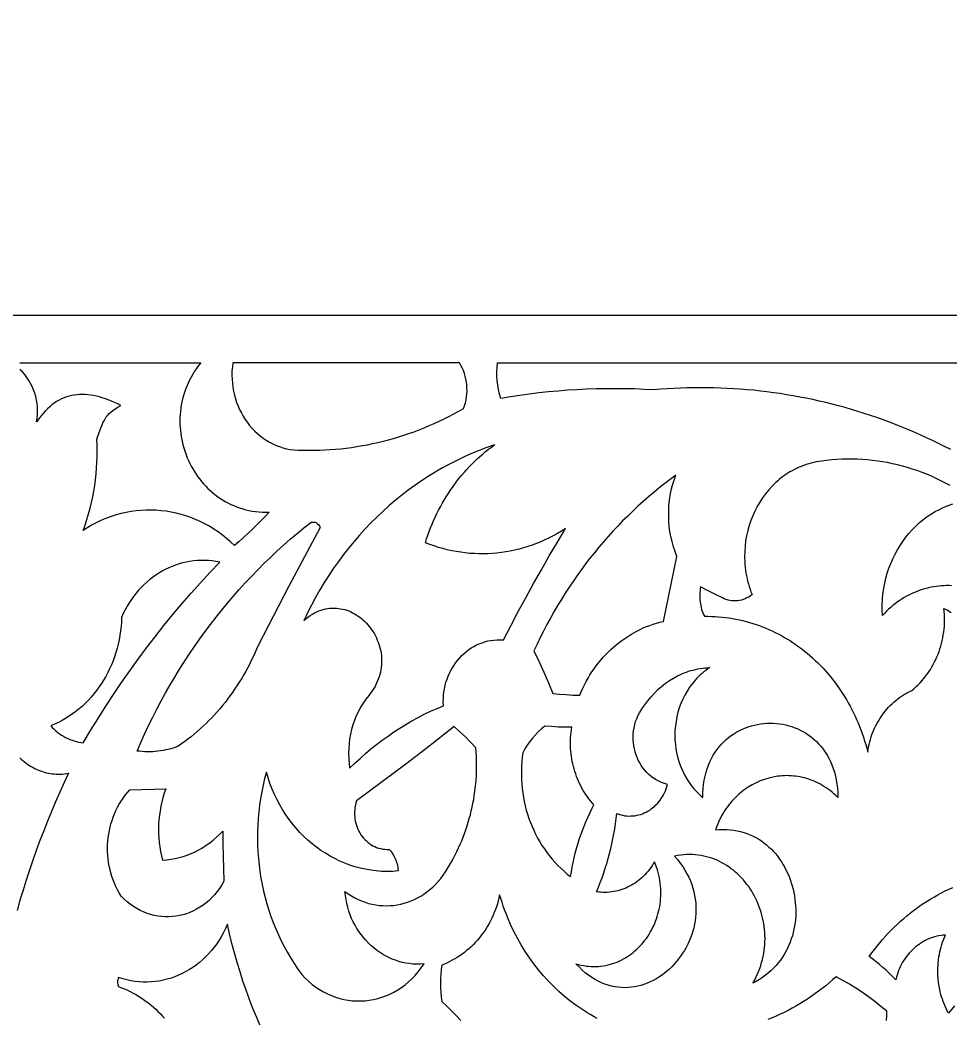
# Model space of a CAD drawing. Extents: x -3069 to -2029, y 258 to 1298.
# Drawn here: x -2505.4 to -2408, y 354.2 to 458.7 of the extents above; entities that cross this region are included whole.
import ezdxf

# ---------------------------------------------------------------- set-up
doc = ezdxf.new("R2010")
doc.units = 0
doc.layers.add('LAYER_1', color=18, linetype='CONTINUOUS')
doc.layers.add('LAYER_2', color=174, linetype='CONTINUOUS')

msp = doc.modelspace()

# ---------------------------------------------------------------- linework, layer by layer
at = {"layer": 'LAYER_1'}
for points in [[(-2505.4, 422.76), (-2486.47, 422.76), (-2486.7, 422.47), (-2486.92, 422.17), (-2487.12, 421.87), (-2487.31, 421.56), (-2487.49, 421.25), (-2487.65, 420.94), (-2487.8, 420.62), (-2487.94, 420.3), (-2488.07, 419.98), (-2488.18, 419.65), (-2488.28, 419.33), (-2488.37, 419), (-2488.44, 418.67), (-2488.51, 418.34), (-2488.56, 418), (-2488.6, 417.67), (-2488.63, 417.34), (-2488.65, 417), (-2488.65, 416.67), (-2488.65, 416.34), (-2488.63, 416.01), (-2488.6, 415.68), (-2488.56, 415.35), (-2488.51, 415.03), (-2488.45, 414.7), (-2488.38, 414.38), (-2488.3, 414.06), (-2488.21, 413.75), (-2488.11, 413.44), (-2488, 413.13), (-2487.88, 412.82), (-2487.75, 412.52), (-2487.61, 412.23), (-2487.46, 411.94), (-2487.3, 411.66), (-2487.14, 411.38), (-2486.96, 411.11), (-2486.77, 410.84), (-2486.58, 410.58), (-2486.38, 410.33), (-2486.17, 410.08), (-2485.95, 409.84), (-2485.72, 409.61), (-2485.48, 409.39), (-2485.24, 409.18), (-2484.99, 408.97), (-2484.73, 408.77), (-2484.46, 408.59), (-2484.19, 408.41), (-2483.91, 408.24), (-2483.62, 408.09), (-2483.33, 407.94), (-2483.02, 407.81), (-2482.72, 407.68), (-2482.4, 407.57), (-2482.08, 407.47), (-2481.75, 407.38), (-2481.42, 407.3), (-2481.08, 407.24), (-2480.73, 407.19), (-2480.38, 407.15), (-2480.02, 407.13), (-2479.66, 407.12), (-2479.29, 407.13), (-2479.73, 406.67), (-2480.17, 406.21), (-2480.62, 405.76), (-2481.08, 405.32), (-2481.53, 404.89), (-2482, 404.46), (-2482.47, 404.03), (-2482.95, 403.62), (-2483.35, 404.01), (-2483.78, 404.38), (-2484.21, 404.73), (-2484.65, 405.06), (-2485.11, 405.36), (-2485.57, 405.65), (-2486.05, 405.91), (-2486.53, 406.15), (-2487.02, 406.37), (-2487.52, 406.57), (-2488.02, 406.74), (-2488.53, 406.89), (-2489.04, 407.02), (-2489.56, 407.13), (-2490.08, 407.22), (-2490.6, 407.28), (-2491.13, 407.32), (-2491.65, 407.34), (-2492.18, 407.34), (-2492.71, 407.31), (-2493.24, 407.27), (-2493.76, 407.19), (-2494.29, 407.1), (-2494.81, 406.98), (-2495.32, 406.84), (-2495.84, 406.68), (-2496.34, 406.49), (-2496.85, 406.28), (-2497.34, 406.05), (-2497.83, 405.79), (-2498.31, 405.51), (-2498.79, 405.21), (-2498.58, 405.78), (-2498.39, 406.36), (-2498.21, 406.95), (-2498.06, 407.53), (-2497.91, 408.12), (-2497.78, 408.72), (-2497.67, 409.32), (-2497.57, 409.92), (-2497.49, 410.52), (-2497.43, 411.12), (-2497.38, 411.73), (-2497.34, 412.34), (-2497.32, 412.95), (-2497.32, 413.56), (-2497.33, 414.17), (-2497.36, 414.78), (-2497.12, 415.45), (-2496.91, 416.01), (-2496.81, 416.26), (-2496.71, 416.49), (-2496.6, 416.7), (-2496.49, 416.9), (-2496.36, 417.09), (-2496.22, 417.26), (-2496.06, 417.44), (-2495.88, 417.6), (-2495.67, 417.77), (-2495.43, 417.94), (-2495.15, 418.11), (-2494.84, 418.28), (-2495.17, 418.45), (-2495.5, 418.6), (-2495.83, 418.75), (-2496.15, 418.87), (-2496.46, 418.99), (-2496.78, 419.1), (-2497.09, 419.19), (-2497.39, 419.27), (-2497.7, 419.33), (-2498, 419.38), (-2498.29, 419.42), (-2498.58, 419.44), (-2498.87, 419.45), (-2499.16, 419.45), (-2499.44, 419.42), (-2499.72, 419.39), (-2499.99, 419.34), (-2500.26, 419.27), (-2500.53, 419.19), (-2500.79, 419.09), (-2501.05, 418.98), (-2501.31, 418.85), (-2501.56, 418.7), (-2501.81, 418.54), (-2502.05, 418.35), (-2502.29, 418.16), (-2502.53, 417.94), (-2502.76, 417.71), (-2502.99, 417.46), (-2503.22, 417.19), (-2503.44, 416.9), (-2503.66, 416.59), (-2503.6, 416.98), (-2503.57, 417.36), (-2503.56, 417.74), (-2503.57, 418.12), (-2503.61, 418.49), (-2503.67, 418.86), (-2503.75, 419.23), (-2503.86, 419.58), (-2503.98, 419.93), (-2504.12, 420.27), (-2504.29, 420.6), (-2504.48, 420.92), (-2504.68, 421.23), (-2504.9, 421.52), (-2505.15, 421.8), (-2505.41, 422.06)], [(-2407.94, 413.68), (-2408.57, 414), (-2409.2, 414.32), (-2409.84, 414.62), (-2410.47, 414.92), (-2411.12, 415.21), (-2411.76, 415.5), (-2412.41, 415.77), (-2413.05, 416.04), (-2413.71, 416.3), (-2414.36, 416.55), (-2415.02, 416.79), (-2415.68, 417.02), (-2416.34, 417.25), (-2417, 417.47), (-2417.67, 417.68), (-2418.33, 417.88), (-2419, 418.07), (-2419.68, 418.25), (-2420.35, 418.43), (-2421.03, 418.6), (-2421.7, 418.75), (-2422.38, 418.91), (-2423.06, 419.05), (-2423.75, 419.18), (-2424.43, 419.31), (-2425.12, 419.42), (-2425.8, 419.53), (-2426.49, 419.63), (-2427.18, 419.72), (-2427.87, 419.8), (-2428.56, 419.88), (-2429.26, 419.94), (-2429.95, 420), (-2430.65, 420.04), (-2431.34, 420.08), (-2432.04, 420.11), (-2432.74, 420.14), (-2433.44, 420.15), (-2434.13, 420.15), (-2434.83, 420.15), (-2435.53, 420.13), (-2436.24, 420.11), (-2436.94, 420.08), (-2437.64, 420.04), (-2438.34, 419.99), (-2439.04, 419.93), (-2440.04, 419.98), (-2441.04, 420.02), (-2442.05, 420.04), (-2443.05, 420.05), (-2444.05, 420.04), (-2445.05, 420.02), (-2446.06, 419.99), (-2447.06, 419.94), (-2448.06, 419.88), (-2449.06, 419.8), (-2450.06, 419.71), (-2451.05, 419.6), (-2452.05, 419.48), (-2453.05, 419.35), (-2454.04, 419.2), (-2455.03, 419.04), (-2455.17, 419.49), (-2455.28, 419.95), (-2455.36, 420.41), (-2455.42, 420.88), (-2455.45, 421.35), (-2455.46, 421.82), (-2455.44, 422.29), (-2455.39, 422.76), (-2402.15, 422.76)], [(-2407.99, 409.91), (-2408.47, 410.17), (-2408.96, 410.42), (-2409.45, 410.65), (-2409.94, 410.88), (-2410.44, 411.09), (-2410.94, 411.29), (-2411.45, 411.47), (-2411.96, 411.64), (-2412.47, 411.8), (-2412.99, 411.95), (-2413.5, 412.08), (-2414.02, 412.2), (-2414.55, 412.31), (-2415.07, 412.4), (-2415.6, 412.48), (-2416.13, 412.55), (-2416.66, 412.6), (-2417.19, 412.64), (-2417.73, 412.66), (-2418.26, 412.68), (-2418.8, 412.68), (-2419.33, 412.66), (-2419.87, 412.63), (-2420.4, 412.59), (-2420.94, 412.54), (-2421.48, 412.47), (-2422.01, 412.38), (-2422.28, 412.33), (-2422.55, 412.26), (-2422.81, 412.19), (-2423.07, 412.11), (-2423.32, 412.02), (-2423.58, 411.92), (-2423.82, 411.82), (-2424.07, 411.71), (-2424.3, 411.59), (-2424.54, 411.46), (-2424.77, 411.33), (-2424.99, 411.19), (-2425.21, 411.05), (-2425.43, 410.89), (-2425.64, 410.74), (-2425.85, 410.57), (-2426.05, 410.4), (-2426.25, 410.23), (-2426.63, 409.86), (-2426.98, 409.47), (-2427.32, 409.06), (-2427.64, 408.63), (-2427.93, 408.18), (-2428.2, 407.72), (-2428.45, 407.24), (-2428.67, 406.75), (-2428.87, 406.24), (-2429.04, 405.73), (-2429.19, 405.2), (-2429.31, 404.66), (-2429.41, 404.12), (-2429.47, 403.57), (-2429.51, 403.01), (-2429.52, 402.45), (-2429.5, 401.89), (-2429.48, 401.6), (-2429.45, 401.32), (-2429.42, 401.04), (-2429.38, 400.75), (-2429.32, 400.47), (-2429.26, 400.18), (-2429.2, 399.9), (-2429.12, 399.62), (-2429.04, 399.34), (-2428.95, 399.06), (-2428.85, 398.78), (-2428.74, 398.5), (-2428.91, 398.36), (-2429.09, 398.24), (-2429.27, 398.14), (-2429.46, 398.05), (-2429.65, 397.98), (-2429.85, 397.92), (-2430.04, 397.87), (-2430.25, 397.84), (-2430.45, 397.83), (-2430.65, 397.83), (-2430.85, 397.84), (-2431.05, 397.88), (-2431.25, 397.92), (-2431.45, 397.99), (-2431.65, 398.06), (-2431.84, 398.16), (-2432.42, 398.43), (-2432.99, 398.72), (-2433.56, 399.01), (-2434.13, 399.31), (-2434.16, 399.12), (-2434.19, 398.92), (-2434.21, 398.72), (-2434.22, 398.52), (-2434.22, 398.32), (-2434.22, 398.12), (-2434.2, 397.92), (-2434.18, 397.73), (-2434.15, 397.53), (-2434.12, 397.34), (-2434.07, 397.14), (-2434.02, 396.95), (-2433.96, 396.77), (-2433.89, 396.58), (-2433.81, 396.4), (-2433.73, 396.22), (-2433.36, 396.22), (-2432.98, 396.21), (-2432.61, 396.2), (-2432.24, 396.17), (-2431.88, 396.14), (-2431.51, 396.1), (-2431.15, 396.05), (-2430.79, 395.99), (-2430.43, 395.93), (-2430.07, 395.85), (-2429.72, 395.77), (-2429.36, 395.68), (-2429.01, 395.59), (-2428.67, 395.48), (-2428.32, 395.37), (-2427.98, 395.25), (-2427.64, 395.12), (-2427.3, 394.98), (-2426.97, 394.84), (-2426.64, 394.69), (-2426.31, 394.53), (-2425.99, 394.37), (-2425.67, 394.2), (-2425.35, 394.02), (-2425.04, 393.83), (-2424.73, 393.64), (-2424.43, 393.44), (-2424.13, 393.23), (-2423.83, 393.02), (-2423.53, 392.8), (-2423.24, 392.58), (-2422.96, 392.35), (-2422.68, 392.11), (-2422.4, 391.86), (-2422.13, 391.61), (-2421.86, 391.36), (-2421.6, 391.09), (-2421.34, 390.82), (-2421.09, 390.55), (-2420.84, 390.27), (-2420.6, 389.98), (-2420.36, 389.69), (-2420.13, 389.39), (-2419.9, 389.09), (-2419.68, 388.78), (-2419.47, 388.47), (-2419.26, 388.15), (-2419.05, 387.83), (-2418.85, 387.5), (-2418.66, 387.16), (-2418.47, 386.83), (-2418.29, 386.48), (-2418.12, 386.13), (-2417.95, 385.78), (-2417.79, 385.42), (-2417.63, 385.06), (-2417.48, 384.69), (-2417.34, 384.32), (-2417.2, 383.95), (-2417.08, 383.57), (-2416.95, 383.18), (-2416.84, 382.8), (-2416.73, 382.4), (-2416.63, 382.01), (-2416.59, 382.28), (-2416.54, 382.55), (-2416.48, 382.81), (-2416.42, 383.07), (-2416.34, 383.33), (-2416.26, 383.59), (-2416.18, 383.84), (-2416.08, 384.08), (-2415.98, 384.33), (-2415.87, 384.57), (-2415.76, 384.8), (-2415.64, 385.03), (-2415.51, 385.26), (-2415.37, 385.48), (-2415.23, 385.7), (-2415.09, 385.91), (-2414.93, 386.12), (-2414.77, 386.32), (-2414.61, 386.51), (-2414.44, 386.7), (-2414.26, 386.88), (-2414.08, 387.06), (-2413.9, 387.23), (-2413.7, 387.4), (-2413.51, 387.56), (-2413.3, 387.71), (-2413.1, 387.85), (-2412.89, 387.99), (-2412.67, 388.12), (-2412.45, 388.25), (-2412.22, 388.36), (-2412, 388.47), (-2411.77, 388.66), (-2411.55, 388.86), (-2411.34, 389.06), (-2411.14, 389.27), (-2410.94, 389.49), (-2410.75, 389.71), (-2410.57, 389.94), (-2410.39, 390.18), (-2410.22, 390.42), (-2410.06, 390.67), (-2409.91, 390.92), (-2409.76, 391.18), (-2409.63, 391.44), (-2409.5, 391.71), (-2409.38, 391.98), (-2409.26, 392.25), (-2409.16, 392.53), (-2409.06, 392.82), (-2408.97, 393.1), (-2408.9, 393.39), (-2408.82, 393.69), (-2408.76, 393.98), (-2408.71, 394.28), (-2408.66, 394.58), (-2408.63, 394.88), (-2408.6, 395.19), (-2408.58, 395.49), (-2408.58, 395.8), (-2408.58, 396.11), (-2408.59, 396.42), (-2408.61, 396.73), (-2408.64, 397.04), (-2408.26, 396.85), (-2407.89, 396.63)], [(-2407.85, 399.42), (-2408.12, 399.43), (-2408.39, 399.43), (-2408.66, 399.42), (-2408.92, 399.41), (-2409.19, 399.38), (-2409.46, 399.35), (-2409.72, 399.31), (-2409.99, 399.26), (-2410.25, 399.21), (-2410.51, 399.14), (-2410.78, 399.07), (-2411.04, 398.99), (-2411.3, 398.9), (-2411.55, 398.8), (-2411.81, 398.69), (-2412.06, 398.58), (-2412.31, 398.45), (-2412.56, 398.32), (-2412.81, 398.18), (-2413.05, 398.03), (-2413.29, 397.87), (-2413.53, 397.71), (-2413.76, 397.53), (-2413.99, 397.35), (-2414.22, 397.16), (-2414.44, 396.96), (-2414.66, 396.75), (-2414.87, 396.53), (-2415.08, 396.3), (-2415.11, 396.88), (-2415.11, 397.45), (-2415.08, 398.02), (-2415.03, 398.58), (-2414.95, 399.13), (-2414.85, 399.68), (-2414.73, 400.21), (-2414.58, 400.74), (-2414.41, 401.25), (-2414.22, 401.75), (-2414, 402.24), (-2413.77, 402.72), (-2413.52, 403.18), (-2413.24, 403.63), (-2412.95, 404.07), (-2412.64, 404.49), (-2412.31, 404.89), (-2411.97, 405.27), (-2411.61, 405.64), (-2411.23, 405.99), (-2410.84, 406.32), (-2410.43, 406.62), (-2410.01, 406.91), (-2409.57, 407.18), (-2409.12, 407.42), (-2408.66, 407.64), (-2408.19, 407.83), (-2407.71, 408)], [(-2505.42, 381.42), (-2505.26, 381.27), (-2505.09, 381.12), (-2504.93, 380.98), (-2504.76, 380.85), (-2504.58, 380.72), (-2504.4, 380.6), (-2504.22, 380.49), (-2504.03, 380.39), (-2503.84, 380.29), (-2503.65, 380.2), (-2503.46, 380.11), (-2503.26, 380.04), (-2503.06, 379.97), (-2502.86, 379.91), (-2502.65, 379.85), (-2502.45, 379.81), (-2502.24, 379.77), (-2502.03, 379.74), (-2501.82, 379.72), (-2501.61, 379.71), (-2501.39, 379.7), (-2501.18, 379.7), (-2500.97, 379.71), (-2500.75, 379.73), (-2500.54, 379.76), (-2500.32, 379.8), (-2500.79, 378.81), (-2501.24, 377.81), (-2501.68, 376.81), (-2502.1, 375.8), (-2502.52, 374.79), (-2502.92, 373.77), (-2503.31, 372.75), (-2503.69, 371.72), (-2504.06, 370.68), (-2504.41, 369.64), (-2504.75, 368.59), (-2505.08, 367.54), (-2505.4, 366.49), (-2505.7, 365.43)], [(-2407.55, 355.43), (-2408.18, 354.68), (-2408.3, 354.92), (-2408.42, 355.16), (-2408.53, 355.4), (-2408.63, 355.64), (-2408.72, 355.89), (-2408.81, 356.14), (-2408.89, 356.39), (-2408.96, 356.64), (-2409.03, 356.9), (-2409.09, 357.16), (-2409.18, 357.67), (-2409.24, 358.2), (-2409.28, 358.72), (-2409.28, 359.25), (-2409.26, 359.78), (-2409.21, 360.3), (-2409.17, 360.57), (-2409.12, 360.83), (-2409.07, 361.09), (-2409.01, 361.34), (-2408.94, 361.6), (-2408.86, 361.85), (-2408.78, 362.11), (-2408.69, 362.36), (-2408.59, 362.61), (-2408.49, 362.85), (-2408.72, 362.83), (-2408.95, 362.81), (-2409.17, 362.77), (-2409.4, 362.72), (-2409.62, 362.66), (-2409.83, 362.6), (-2410.05, 362.52), (-2410.26, 362.44), (-2410.46, 362.34), (-2410.67, 362.24), (-2410.86, 362.13), (-2411.06, 362.01), (-2411.25, 361.88), (-2411.43, 361.75), (-2411.61, 361.61), (-2411.79, 361.46), (-2411.95, 361.3), (-2412.12, 361.13), (-2412.27, 360.96), (-2412.43, 360.78), (-2412.57, 360.6), (-2412.71, 360.41), (-2412.84, 360.21), (-2412.97, 360.01), (-2413.08, 359.8), (-2413.19, 359.58), (-2413.3, 359.36), (-2413.39, 359.14), (-2413.48, 358.91), (-2413.56, 358.67), (-2413.63, 358.43), (-2413.69, 358.18), (-2414.02, 358.52), (-2414.35, 358.84), (-2414.68, 359.16), (-2415.03, 359.47), (-2415.38, 359.77), (-2415.74, 360.06), (-2416.1, 360.33), (-2416.47, 360.6), (-2416.2, 360.98), (-2415.93, 361.34), (-2415.65, 361.7), (-2415.36, 362.05), (-2415.07, 362.39), (-2414.77, 362.73), (-2414.47, 363.06), (-2414.16, 363.38), (-2413.84, 363.69), (-2413.52, 364), (-2413.2, 364.3), (-2412.86, 364.59), (-2412.53, 364.88), (-2412.18, 365.15), (-2411.84, 365.42), (-2411.48, 365.68), (-2411.13, 365.93), (-2410.76, 366.18), (-2410.4, 366.41), (-2410.03, 366.64), (-2409.65, 366.86), (-2409.27, 367.07), (-2408.89, 367.28), (-2408.5, 367.47), (-2408.11, 367.66), (-2407.71, 367.83)], [(-2444.95, 354.12), (-2445.28, 354.3), (-2445.61, 354.49), (-2445.93, 354.68), (-2446.57, 355.09), (-2447.2, 355.52), (-2447.81, 355.98), (-2448.4, 356.46), (-2448.98, 356.96), (-2449.54, 357.49), (-2450.08, 358.05), (-2450.6, 358.62), (-2451.11, 359.22), (-2451.59, 359.84), (-2452.05, 360.48), (-2452.49, 361.14), (-2452.91, 361.82), (-2453.31, 362.52), (-2453.68, 363.23), (-2454.03, 363.97), (-2454.35, 364.72), (-2454.5, 365.11), (-2454.65, 365.49), (-2454.79, 365.88), (-2454.92, 366.28), (-2455.05, 366.68), (-2455.17, 367.08), (-2455.24, 366.76), (-2455.32, 366.44), (-2455.41, 366.13), (-2455.51, 365.82), (-2455.62, 365.52), (-2455.73, 365.22), (-2455.86, 364.92), (-2455.99, 364.63), (-2456.13, 364.35), (-2456.28, 364.07), (-2456.44, 363.8), (-2456.6, 363.53), (-2456.77, 363.27), (-2456.95, 363.02), (-2457.14, 362.77), (-2457.33, 362.53), (-2457.53, 362.29), (-2457.74, 362.06), (-2457.95, 361.84), (-2458.17, 361.63), (-2458.39, 361.42), (-2458.63, 361.22), (-2458.86, 361.03), (-2459.11, 360.85), (-2459.35, 360.68), (-2459.61, 360.51), (-2459.87, 360.35), (-2460.13, 360.21), (-2460.4, 360.07), (-2460.68, 359.94), (-2460.96, 359.82), (-2461.24, 359.71), (-2461.29, 359.23), (-2461.33, 358.75), (-2461.36, 358.28), (-2461.36, 357.8), (-2461.36, 357.32), (-2461.33, 356.84), (-2461.29, 356.37), (-2461.24, 355.89), (-2460.71, 355.42), (-2460.2, 354.93), (-2459.71, 354.42), (-2459.24, 353.9)], [(-2480.21, 353.29), (-2480.61, 354.22), (-2481, 355.16), (-2481.36, 356.11), (-2481.71, 357.07), (-2482.05, 358.04), (-2482.36, 359.01), (-2482.66, 359.99), (-2482.94, 360.98), (-2483.21, 361.98), (-2483.45, 362.98), (-2483.68, 363.99), (-2483.87, 363.55), (-2484.08, 363.13), (-2484.31, 362.72), (-2484.55, 362.32), (-2484.8, 361.94), (-2485.07, 361.57), (-2485.35, 361.22), (-2485.65, 360.89), (-2485.96, 360.57), (-2486.28, 360.27), (-2486.61, 359.98), (-2486.95, 359.71), (-2487.3, 359.46), (-2487.66, 359.23), (-2488.03, 359.02), (-2488.41, 358.82), (-2488.79, 358.64), (-2489.19, 358.48), (-2489.58, 358.34), (-2489.99, 358.22), (-2490.4, 358.12), (-2490.81, 358.04), (-2491.23, 357.98), (-2491.65, 357.94), (-2492.08, 357.93), (-2492.5, 357.93), (-2492.93, 357.95), (-2493.36, 358), (-2493.79, 358.07), (-2494.21, 358.16), (-2494.64, 358.28), (-2495.07, 358.41), (-2495.12, 358.3), (-2495.16, 358.18), (-2495.18, 358.06), (-2495.19, 357.94), (-2495.18, 357.81), (-2495.16, 357.69), (-2495.12, 357.57), (-2495.07, 357.46), (-2494.76, 357.34), (-2494.45, 357.21), (-2494.15, 357.08), (-2493.85, 356.93), (-2493.56, 356.78), (-2493.27, 356.62), (-2492.99, 356.46), (-2492.72, 356.28), (-2492.45, 356.1), (-2492.18, 355.91), (-2491.92, 355.71), (-2491.67, 355.51), (-2491.42, 355.3), (-2491.18, 355.09), (-2490.95, 354.86), (-2490.72, 354.63), (-2490.5, 354.4), (-2490.28, 354.16)], [(-2414.65, 353.92), (-2414.64, 354.39), (-2414.62, 354.87), (-2415.24, 355.39), (-2415.88, 355.89), (-2416.53, 356.38), (-2417.19, 356.84), (-2417.86, 357.28), (-2418.54, 357.71), (-2419.23, 358.11), (-2419.94, 358.49), (-2420.3, 358.17), (-2420.66, 357.86), (-2421.03, 357.55), (-2421.4, 357.26), (-2421.78, 356.97), (-2422.16, 356.69), (-2422.55, 356.42), (-2422.94, 356.15), (-2423.34, 355.9), (-2423.74, 355.65), (-2424.14, 355.42), (-2424.55, 355.19), (-2424.96, 354.97), (-2425.38, 354.76), (-2425.8, 354.56), (-2426.22, 354.37), (-2426.65, 354.19), (-2427.08, 354.01)]]:
    msp.add_lwpolyline(points, dxfattribs=at)
for points in [[(-2483.11, 422.76), (-2483.16, 422.33), (-2483.2, 421.89), (-2483.21, 421.46), (-2483.19, 421.04), (-2483.16, 420.62), (-2483.11, 420.2), (-2483.04, 419.79), (-2482.95, 419.39), (-2482.84, 419), (-2482.71, 418.61), (-2482.56, 418.23), (-2482.4, 417.86), (-2482.22, 417.51), (-2482.03, 417.16), (-2481.81, 416.83), (-2481.59, 416.51), (-2481.35, 416.2), (-2481.09, 415.9), (-2480.82, 415.62), (-2480.54, 415.36), (-2480.24, 415.11), (-2479.93, 414.87), (-2479.61, 414.66), (-2479.28, 414.46), (-2478.94, 414.28), (-2478.59, 414.12), (-2478.23, 413.99), (-2477.86, 413.87), (-2477.48, 413.77), (-2477.09, 413.7), (-2476.69, 413.65), (-2476.29, 413.62), (-2475.73, 413.6), (-2475.16, 413.6), (-2474.6, 413.6), (-2474.04, 413.61), (-2473.48, 413.64), (-2472.91, 413.67), (-2472.35, 413.72), (-2471.79, 413.77), (-2471.24, 413.84), (-2470.68, 413.91), (-2470.12, 413.99), (-2469.57, 414.09), (-2469.02, 414.19), (-2468.47, 414.3), (-2467.92, 414.43), (-2467.37, 414.56), (-2466.82, 414.7), (-2466.28, 414.85), (-2465.74, 415.01), (-2465.2, 415.18), (-2464.67, 415.36), (-2464.13, 415.55), (-2463.6, 415.75), (-2463.07, 415.96), (-2462.55, 416.18), (-2462.03, 416.41), (-2461.51, 416.65), (-2460.99, 416.89), (-2460.48, 417.15), (-2459.97, 417.42), (-2459.46, 417.69), (-2458.96, 417.97), (-2458.85, 418.27), (-2458.76, 418.58), (-2458.69, 418.88), (-2458.64, 419.19), (-2458.6, 419.5), (-2458.58, 419.81), (-2458.59, 420.13), (-2458.61, 420.44), (-2458.64, 420.74), (-2458.7, 421.05), (-2458.77, 421.35), (-2458.86, 421.65), (-2458.97, 421.94), (-2459.09, 422.22), (-2459.23, 422.49), (-2459.39, 422.76)], [(-2448.28, 405.41), (-2448.7, 405.15), (-2449.13, 404.89), (-2449.55, 404.66), (-2449.99, 404.43), (-2450.43, 404.22), (-2450.87, 404.03), (-2451.32, 403.84), (-2451.77, 403.68), (-2452.22, 403.52), (-2452.67, 403.38), (-2453.13, 403.26), (-2453.6, 403.14), (-2454.06, 403.05), (-2454.53, 402.96), (-2454.99, 402.9), (-2455.46, 402.84), (-2455.93, 402.8), (-2456.41, 402.77), (-2456.88, 402.76), (-2457.35, 402.77), (-2457.82, 402.78), (-2458.3, 402.81), (-2458.77, 402.86), (-2459.24, 402.92), (-2459.71, 403), (-2460.18, 403.09), (-2460.65, 403.19), (-2461.11, 403.31), (-2461.57, 403.44), (-2462.04, 403.59), (-2462.49, 403.75), (-2462.95, 403.93), (-2462.82, 404.32), (-2462.69, 404.71), (-2462.55, 405.1), (-2462.4, 405.48), (-2462.25, 405.86), (-2462.09, 406.23), (-2461.92, 406.6), (-2461.75, 406.97), (-2461.57, 407.33), (-2461.38, 407.68), (-2461.18, 408.04), (-2460.98, 408.38), (-2460.77, 408.73), (-2460.56, 409.06), (-2460.34, 409.4), (-2460.11, 409.72), (-2459.88, 410.04), (-2459.64, 410.36), (-2459.4, 410.67), (-2459.15, 410.98), (-2458.89, 411.28), (-2458.63, 411.57), (-2458.36, 411.86), (-2458.09, 412.14), (-2457.81, 412.42), (-2457.53, 412.69), (-2457.24, 412.95), (-2456.94, 413.21), (-2456.64, 413.46), (-2456.34, 413.71), (-2456.03, 413.94), (-2455.71, 414.17), (-2456.52, 413.89), (-2457.32, 413.59), (-2458.11, 413.26), (-2458.89, 412.92), (-2459.66, 412.55), (-2460.42, 412.16), (-2461.17, 411.75), (-2461.91, 411.32), (-2462.64, 410.87), (-2463.35, 410.41), (-2464.06, 409.92), (-2464.75, 409.41), (-2465.43, 408.89), (-2466.1, 408.35), (-2466.76, 407.79), (-2467.4, 407.21), (-2468.03, 406.61), (-2468.65, 406), (-2469.25, 405.37), (-2469.84, 404.72), (-2470.42, 404.06), (-2470.98, 403.38), (-2471.52, 402.68), (-2472.05, 401.97), (-2472.56, 401.25), (-2473.06, 400.51), (-2473.54, 399.75), (-2474, 398.98), (-2474.45, 398.2), (-2474.88, 397.4), (-2475.29, 396.59), (-2475.68, 395.76), (-2475.46, 395.96), (-2475.24, 396.13), (-2475.01, 396.29), (-2474.78, 396.44), (-2474.56, 396.57), (-2474.33, 396.68), (-2474.1, 396.78), (-2473.87, 396.86), (-2473.64, 396.93), (-2473.41, 396.99), (-2473.18, 397.03), (-2472.95, 397.06), (-2472.72, 397.08), (-2472.5, 397.08), (-2472.27, 397.07), (-2472.05, 397.05), (-2471.83, 397.02), (-2471.61, 396.98), (-2471.4, 396.92), (-2471.19, 396.86), (-2470.98, 396.78), (-2470.77, 396.69), (-2470.57, 396.6), (-2470.37, 396.49), (-2470.18, 396.37), (-2469.99, 396.25), (-2469.81, 396.12), (-2469.63, 395.98), (-2469.45, 395.83), (-2469.29, 395.67), (-2469.12, 395.5), (-2468.97, 395.33), (-2468.82, 395.15), (-2468.68, 394.97), (-2468.54, 394.78), (-2468.41, 394.58), (-2468.29, 394.38), (-2468.18, 394.17), (-2468.07, 393.96), (-2467.98, 393.74), (-2467.89, 393.52), (-2467.81, 393.29), (-2467.74, 393.06), (-2467.68, 392.83), (-2467.63, 392.59), (-2467.59, 392.35), (-2467.56, 392.11), (-2467.54, 391.87), (-2467.53, 391.62), (-2467.53, 391.38), (-2467.55, 391.13), (-2467.57, 390.88), (-2467.61, 390.63), (-2467.66, 390.38), (-2467.72, 390.13), (-2467.79, 389.88), (-2467.88, 389.63), (-2467.98, 389.38), (-2468.09, 389.14), (-2468.22, 388.89), (-2468.36, 388.65), (-2468.52, 388.41), (-2468.69, 388.17), (-2468.88, 387.93), (-2469.18, 387.54), (-2469.47, 387.12), (-2469.73, 386.7), (-2469.96, 386.26), (-2470.18, 385.8), (-2470.37, 385.34), (-2470.53, 384.86), (-2470.67, 384.37), (-2470.79, 383.88), (-2470.88, 383.38), (-2470.94, 382.88), (-2470.98, 382.37), (-2471, 381.85), (-2470.98, 381.34), (-2470.94, 380.82), (-2470.88, 380.31), (-2470.33, 380.84), (-2469.78, 381.35), (-2469.22, 381.85), (-2468.65, 382.34), (-2468.06, 382.8), (-2467.47, 383.26), (-2466.86, 383.69), (-2466.25, 384.11), (-2465.63, 384.51), (-2465, 384.9), (-2464.36, 385.27), (-2463.71, 385.62), (-2463.06, 385.96), (-2462.4, 386.28), (-2461.73, 386.58), (-2461.05, 386.86), (-2461.07, 387.23), (-2461.06, 387.59), (-2461.04, 387.94), (-2461, 388.3), (-2460.95, 388.64), (-2460.88, 388.98), (-2460.79, 389.31), (-2460.68, 389.63), (-2460.56, 389.95), (-2460.43, 390.26), (-2460.28, 390.55), (-2460.12, 390.84), (-2459.95, 391.12), (-2459.76, 391.39), (-2459.56, 391.64), (-2459.35, 391.89), (-2459.13, 392.12), (-2458.9, 392.34), (-2458.65, 392.54), (-2458.4, 392.73), (-2458.14, 392.91), (-2457.87, 393.07), (-2457.59, 393.22), (-2457.3, 393.35), (-2457.01, 393.46), (-2456.71, 393.56), (-2456.4, 393.64), (-2456.09, 393.7), (-2455.77, 393.74), (-2455.44, 393.77), (-2455.12, 393.77), (-2454.78, 393.75), (-2454.01, 395.23), (-2453.22, 396.71), (-2452.42, 398.17), (-2451.61, 399.64), (-2450.79, 401.09), (-2449.97, 402.54), (-2449.13, 403.98)], [(-2436.72, 411), (-2437.31, 410.56), (-2437.89, 410.12), (-2438.47, 409.66), (-2439.04, 409.2), (-2439.6, 408.72), (-2440.15, 408.24), (-2440.7, 407.74), (-2441.23, 407.24), (-2441.76, 406.72), (-2442.29, 406.2), (-2442.8, 405.67), (-2443.31, 405.13), (-2443.8, 404.58), (-2444.29, 404.02), (-2444.77, 403.46), (-2445.25, 402.88), (-2445.71, 402.3), (-2446.17, 401.71), (-2446.61, 401.11), (-2447.05, 400.5), (-2447.48, 399.88), (-2447.9, 399.26), (-2448.31, 398.63), (-2448.71, 397.99), (-2449.1, 397.34), (-2449.48, 396.69), (-2449.86, 396.03), (-2450.22, 395.36), (-2450.57, 394.68), (-2450.92, 394), (-2451.25, 393.31), (-2451.58, 392.62), (-2451.06, 391.51), (-2450.55, 390.39), (-2450.07, 389.26), (-2449.6, 388.13), (-2448.89, 388.07), (-2448.19, 388.02), (-2447.49, 387.98), (-2446.78, 387.96), (-2446.63, 388.33), (-2446.46, 388.69), (-2446.29, 389.05), (-2446.1, 389.4), (-2445.91, 389.74), (-2445.71, 390.08), (-2445.5, 390.4), (-2445.28, 390.72), (-2445.05, 391.04), (-2444.82, 391.34), (-2444.57, 391.64), (-2444.32, 391.93), (-2444.07, 392.2), (-2443.8, 392.48), (-2443.53, 392.74), (-2443.25, 392.99), (-2442.97, 393.24), (-2442.67, 393.47), (-2442.38, 393.7), (-2442.07, 393.91), (-2441.76, 394.12), (-2441.45, 394.31), (-2441.13, 394.5), (-2440.8, 394.68), (-2440.47, 394.84), (-2440.13, 395), (-2439.79, 395.14), (-2439.44, 395.27), (-2439.09, 395.39), (-2438.74, 395.5), (-2438.38, 395.6), (-2438.02, 395.69), (-2436.6, 402.49), (-2436.8, 403), (-2436.97, 403.51), (-2437.12, 404.04), (-2437.24, 404.57), (-2437.34, 405.1), (-2437.41, 405.64), (-2437.45, 406.19), (-2437.47, 406.73), (-2437.47, 407.27), (-2437.44, 407.82), (-2437.38, 408.36), (-2437.3, 408.89), (-2437.2, 409.43), (-2437.06, 409.96), (-2436.9, 410.48)], [(-2488.83, 382.62), (-2489.09, 382.52), (-2489.35, 382.43), (-2489.62, 382.36), (-2489.88, 382.29), (-2490.15, 382.23), (-2490.42, 382.18), (-2490.69, 382.13), (-2490.96, 382.1), (-2491.23, 382.07), (-2491.5, 382.05), (-2491.78, 382.04), (-2492.05, 382.04), (-2492.32, 382.05), (-2492.59, 382.07), (-2492.87, 382.09), (-2493.14, 382.12), (-2492.75, 383.02), (-2492.35, 383.9), (-2491.93, 384.78), (-2491.5, 385.65), (-2491.06, 386.51), (-2490.61, 387.36), (-2490.15, 388.2), (-2489.67, 389.04), (-2489.18, 389.86), (-2488.68, 390.68), (-2488.17, 391.49), (-2487.65, 392.29), (-2487.11, 393.07), (-2486.57, 393.85), (-2486.01, 394.62), (-2485.44, 395.38), (-2484.86, 396.13), (-2484.27, 396.87), (-2483.67, 397.6), (-2483.06, 398.31), (-2482.44, 399.02), (-2481.81, 399.72), (-2481.16, 400.4), (-2480.51, 401.08), (-2479.85, 401.74), (-2479.18, 402.39), (-2478.49, 403.03), (-2477.8, 403.66), (-2477.1, 404.28), (-2476.39, 404.88), (-2475.67, 405.47), (-2474.94, 406.05), (-2474.86, 406.08), (-2474.79, 406.09), (-2474.71, 406.09), (-2474.64, 406.09), (-2474.56, 406.08), (-2474.49, 406.06), (-2474.36, 406), (-2474.23, 405.92), (-2474.12, 405.81), (-2474.04, 405.68), (-2474, 405.6), (-2473.97, 405.52), (-2475.61, 402.45), (-2477.24, 399.37), (-2478.86, 396.28), (-2480.46, 393.18), (-2480.63, 392.77), (-2480.81, 392.37), (-2480.99, 391.97), (-2481.18, 391.58), (-2481.38, 391.19), (-2481.58, 390.8), (-2481.79, 390.42), (-2482, 390.05), (-2482.22, 389.67), (-2482.45, 389.31), (-2482.68, 388.94), (-2482.92, 388.59), (-2483.16, 388.24), (-2483.41, 387.89), (-2483.67, 387.55), (-2483.93, 387.21), (-2484.2, 386.88), (-2484.47, 386.55), (-2484.75, 386.23), (-2485.03, 385.92), (-2485.32, 385.61), (-2485.62, 385.31), (-2485.92, 385.01), (-2486.22, 384.72), (-2486.53, 384.43), (-2486.84, 384.15), (-2487.16, 383.88), (-2487.49, 383.62), (-2487.82, 383.36), (-2488.15, 383.1), (-2488.49, 382.86)], [(-2484.48, 401.9), (-2484.88, 401.97), (-2485.27, 402.02), (-2485.67, 402.06), (-2486.06, 402.08), (-2486.45, 402.08), (-2486.84, 402.06), (-2487.23, 402.02), (-2487.61, 401.97), (-2487.99, 401.9), (-2488.37, 401.81), (-2488.74, 401.71), (-2489.11, 401.59), (-2489.47, 401.45), (-2489.83, 401.3), (-2490.18, 401.13), (-2490.52, 400.94), (-2490.86, 400.74), (-2491.19, 400.53), (-2491.51, 400.3), (-2491.82, 400.06), (-2492.12, 399.8), (-2492.42, 399.53), (-2492.7, 399.25), (-2492.98, 398.95), (-2493.24, 398.64), (-2493.5, 398.31), (-2493.74, 397.98), (-2493.97, 397.63), (-2494.18, 397.27), (-2494.39, 396.89), (-2494.58, 396.51), (-2494.76, 396.11), (-2494.78, 395.63), (-2494.81, 395.16), (-2494.86, 394.69), (-2494.93, 394.23), (-2495.01, 393.77), (-2495.11, 393.32), (-2495.22, 392.87), (-2495.35, 392.43), (-2495.49, 391.99), (-2495.65, 391.56), (-2495.82, 391.14), (-2496.01, 390.73), (-2496.2, 390.33), (-2496.42, 389.93), (-2496.64, 389.54), (-2496.88, 389.17), (-2497.13, 388.8), (-2497.39, 388.44), (-2497.66, 388.1), (-2497.95, 387.76), (-2498.24, 387.44), (-2498.55, 387.13), (-2498.87, 386.83), (-2499.2, 386.54), (-2499.54, 386.27), (-2499.89, 386), (-2500.25, 385.76), (-2500.62, 385.52), (-2500.99, 385.31), (-2501.38, 385.1), (-2501.78, 384.92), (-2502.18, 384.74), (-2502.01, 384.56), (-2501.83, 384.39), (-2501.64, 384.22), (-2501.44, 384.07), (-2501.25, 383.92), (-2501.04, 383.78), (-2500.83, 383.66), (-2500.62, 383.54), (-2500.4, 383.43), (-2500.18, 383.34), (-2499.95, 383.25), (-2499.72, 383.17), (-2499.49, 383.11), (-2499.26, 383.05), (-2499.02, 383.01), (-2498.78, 382.97), (-2498.01, 384.26), (-2497.22, 385.54), (-2496.42, 386.8), (-2495.6, 388.05), (-2494.76, 389.29), (-2493.91, 390.51), (-2493.04, 391.72), (-2492.15, 392.91), (-2491.25, 394.09), (-2490.33, 395.25), (-2489.39, 396.4), (-2488.44, 397.53), (-2487.47, 398.64), (-2486.49, 399.74), (-2485.49, 400.83)], [(-2445.03, 367.38), (-2444.83, 367.87), (-2444.63, 368.36), (-2444.45, 368.85), (-2444.27, 369.35), (-2444.11, 369.85), (-2443.95, 370.36), (-2443.8, 370.87), (-2443.66, 371.38), (-2443.54, 371.9), (-2443.42, 372.41), (-2443.31, 372.93), (-2443.21, 373.46), (-2443.12, 373.98), (-2443.04, 374.51), (-2442.97, 375.04), (-2442.91, 375.57), (-2442.7, 375.5), (-2442.48, 375.44), (-2442.27, 375.39), (-2442.06, 375.35), (-2441.85, 375.33), (-2441.64, 375.31), (-2441.43, 375.32), (-2441.22, 375.33), (-2441.01, 375.35), (-2440.81, 375.39), (-2440.6, 375.43), (-2440.4, 375.49), (-2440.21, 375.56), (-2440.02, 375.64), (-2439.83, 375.73), (-2439.64, 375.83), (-2439.46, 375.94), (-2439.29, 376.06), (-2439.12, 376.19), (-2438.96, 376.32), (-2438.8, 376.47), (-2438.65, 376.63), (-2438.51, 376.79), (-2438.37, 376.97), (-2438.24, 377.15), (-2438.12, 377.34), (-2438.01, 377.53), (-2437.91, 377.74), (-2437.81, 377.95), (-2437.73, 378.17), (-2437.65, 378.4), (-2437.59, 378.63), (-2437.91, 378.72), (-2438.21, 378.83), (-2438.51, 378.96), (-2438.79, 379.1), (-2439.05, 379.27), (-2439.3, 379.46), (-2439.54, 379.66), (-2439.76, 379.87), (-2439.97, 380.1), (-2440.16, 380.35), (-2440.34, 380.6), (-2440.5, 380.87), (-2440.65, 381.15), (-2440.78, 381.43), (-2440.89, 381.73), (-2440.98, 382.03), (-2441.06, 382.34), (-2441.12, 382.65), (-2441.16, 382.96), (-2441.19, 383.28), (-2441.19, 383.6), (-2441.18, 383.92), (-2441.15, 384.24), (-2441.1, 384.56), (-2441.02, 384.88), (-2440.93, 385.2), (-2440.82, 385.5), (-2440.69, 385.81), (-2440.54, 386.1), (-2440.36, 386.39), (-2440.17, 386.68), (-2439.95, 386.95), (-2439.64, 387.38), (-2439.31, 387.79), (-2438.96, 388.18), (-2438.6, 388.55), (-2438.21, 388.89), (-2437.81, 389.21), (-2437.4, 389.5), (-2436.97, 389.76), (-2436.53, 390), (-2436.3, 390.1), (-2436.08, 390.21), (-2435.85, 390.3), (-2435.61, 390.39), (-2435.38, 390.47), (-2435.14, 390.54), (-2434.9, 390.6), (-2434.66, 390.66), (-2434.41, 390.71), (-2434.17, 390.76), (-2433.92, 390.79), (-2433.67, 390.82), (-2433.42, 390.84), (-2433.17, 390.85), (-2433.38, 390.71), (-2433.58, 390.56), (-2433.78, 390.4), (-2433.97, 390.24), (-2434.16, 390.08), (-2434.34, 389.91), (-2434.51, 389.73), (-2434.68, 389.55), (-2434.84, 389.37), (-2434.99, 389.18), (-2435.28, 388.79), (-2435.55, 388.38), (-2435.79, 387.96), (-2436, 387.53), (-2436.19, 387.09), (-2436.36, 386.63), (-2436.5, 386.17), (-2436.61, 385.7), (-2436.7, 385.22), (-2436.77, 384.74), (-2436.81, 384.26), (-2436.82, 383.77), (-2436.81, 383.29), (-2436.77, 382.8), (-2436.71, 382.32), (-2436.62, 381.84), (-2436.5, 381.37), (-2436.36, 380.91), (-2436.19, 380.45), (-2436, 380), (-2435.78, 379.56), (-2435.53, 379.14), (-2435.4, 378.93), (-2435.26, 378.72), (-2435.11, 378.52), (-2434.96, 378.33), (-2434.8, 378.14), (-2434.64, 377.95), (-2434.46, 377.76), (-2434.28, 377.59), (-2434.1, 377.41), (-2433.9, 377.24), (-2433.9, 377.72), (-2433.87, 378.18), (-2433.82, 378.63), (-2433.75, 379.07), (-2433.66, 379.48), (-2433.56, 379.89), (-2433.44, 380.27), (-2433.3, 380.65), (-2433.15, 381), (-2432.98, 381.35), (-2432.8, 381.67), (-2432.61, 381.99), (-2432.4, 382.28), (-2432.18, 382.56), (-2431.95, 382.83), (-2431.71, 383.08), (-2431.45, 383.32), (-2431.19, 383.54), (-2430.92, 383.74), (-2430.64, 383.93), (-2430.35, 384.11), (-2430.05, 384.27), (-2429.75, 384.42), (-2429.44, 384.54), (-2429.13, 384.66), (-2428.81, 384.76), (-2428.49, 384.84), (-2428.17, 384.91), (-2427.84, 384.97), (-2427.51, 385.01), (-2427.18, 385.03), (-2426.85, 385.04), (-2426.52, 385.03), (-2426.18, 385.01), (-2425.85, 384.97), (-2425.53, 384.92), (-2425.2, 384.85), (-2424.88, 384.77), (-2424.56, 384.67), (-2424.25, 384.56), (-2423.94, 384.43), (-2423.64, 384.28), (-2423.34, 384.13), (-2423.05, 383.95), (-2422.77, 383.76), (-2422.5, 383.56), (-2422.23, 383.34), (-2421.98, 383.1), (-2421.74, 382.85), (-2421.5, 382.59), (-2421.28, 382.31), (-2421.07, 382.01), (-2420.88, 381.7), (-2420.69, 381.37), (-2420.53, 381.03), (-2420.37, 380.68), (-2420.24, 380.3), (-2420.11, 379.92), (-2420.01, 379.52), (-2419.92, 379.1), (-2419.85, 378.66), (-2419.8, 378.22), (-2419.77, 377.75), (-2419.76, 377.27), (-2419.96, 377.46), (-2420.16, 377.64), (-2420.36, 377.82), (-2420.57, 377.98), (-2420.78, 378.14), (-2420.99, 378.28), (-2421.21, 378.42), (-2421.43, 378.55), (-2421.65, 378.67), (-2421.87, 378.79), (-2422.09, 378.89), (-2422.32, 378.99), (-2422.55, 379.08), (-2422.78, 379.16), (-2423.01, 379.23), (-2423.24, 379.3), (-2423.47, 379.36), (-2423.71, 379.4), (-2423.94, 379.45), (-2424.18, 379.48), (-2424.41, 379.5), (-2424.65, 379.52), (-2424.88, 379.53), (-2425.12, 379.54), (-2425.35, 379.53), (-2425.59, 379.52), (-2425.82, 379.5), (-2426.06, 379.47), (-2426.52, 379.39), (-2426.98, 379.29), (-2427.43, 379.15), (-2427.88, 378.99), (-2428.31, 378.79), (-2428.74, 378.57), (-2429.15, 378.33), (-2429.36, 378.19), (-2429.56, 378.05), (-2429.75, 377.9), (-2429.94, 377.75), (-2430.13, 377.59), (-2430.31, 377.42), (-2430.49, 377.24), (-2430.67, 377.06), (-2430.84, 376.88), (-2431, 376.68), (-2431.17, 376.48), (-2431.32, 376.28), (-2431.47, 376.06), (-2431.62, 375.84), (-2431.76, 375.62), (-2431.89, 375.39), (-2432.02, 375.15), (-2432.14, 374.91), (-2432.26, 374.66), (-2432.37, 374.4), (-2432.47, 374.14), (-2432.57, 373.87), (-2432.17, 373.9), (-2431.78, 373.92), (-2431.4, 373.91), (-2431.02, 373.88), (-2430.66, 373.84), (-2430.3, 373.78), (-2429.95, 373.7), (-2429.61, 373.6), (-2429.28, 373.49), (-2428.95, 373.36), (-2428.64, 373.22), (-2428.34, 373.06), (-2428.04, 372.89), (-2427.76, 372.7), (-2427.49, 372.51), (-2427.22, 372.3), (-2426.97, 372.07), (-2426.72, 371.84), (-2426.49, 371.59), (-2426.26, 371.34), (-2426.05, 371.07), (-2425.85, 370.8), (-2425.66, 370.51), (-2425.48, 370.22), (-2425.31, 369.92), (-2425.15, 369.62), (-2425, 369.3), (-2424.87, 368.98), (-2424.74, 368.66), (-2424.63, 368.33), (-2424.53, 367.99), (-2424.44, 367.65), (-2424.36, 367.31), (-2424.3, 366.97), (-2424.25, 366.62), (-2424.21, 366.27), (-2424.18, 365.92), (-2424.16, 365.56), (-2424.16, 365.21), (-2424.17, 364.86), (-2424.2, 364.51), (-2424.24, 364.15), (-2424.29, 363.81), (-2424.35, 363.46), (-2424.43, 363.11), (-2424.52, 362.77), (-2424.63, 362.44), (-2424.75, 362.1), (-2424.88, 361.78), (-2425.03, 361.45), (-2425.19, 361.14), (-2425.37, 360.83), (-2425.56, 360.53), (-2425.77, 360.23), (-2425.99, 359.94), (-2426.23, 359.66), (-2426.48, 359.39), (-2426.74, 359.13), (-2427.03, 358.88), (-2427.32, 358.65), (-2427.64, 358.42), (-2427.97, 358.2), (-2428.31, 358), (-2428.67, 357.81), (-2428.5, 358.11), (-2428.34, 358.42), (-2428.2, 358.73), (-2428.06, 359.04), (-2427.94, 359.35), (-2427.83, 359.66), (-2427.74, 359.98), (-2427.65, 360.29), (-2427.58, 360.61), (-2427.52, 360.93), (-2427.47, 361.24), (-2427.43, 361.56), (-2427.4, 361.87), (-2427.39, 362.19), (-2427.38, 362.5), (-2427.39, 362.82), (-2427.4, 363.13), (-2427.43, 363.44), (-2427.46, 363.74), (-2427.51, 364.05), (-2427.56, 364.35), (-2427.63, 364.65), (-2427.7, 364.95), (-2427.78, 365.24), (-2427.88, 365.53), (-2427.98, 365.81), (-2428.09, 366.1), (-2428.21, 366.37), (-2428.34, 366.64), (-2428.47, 366.91), (-2428.61, 367.17), (-2428.77, 367.43), (-2428.93, 367.68), (-2429.09, 367.92), (-2429.27, 368.16), (-2429.45, 368.39), (-2429.64, 368.62), (-2429.84, 368.83), (-2430.04, 369.04), (-2430.25, 369.25), (-2430.46, 369.44), (-2430.69, 369.63), (-2430.92, 369.8), (-2431.15, 369.97), (-2431.39, 370.13), (-2431.64, 370.28), (-2431.89, 370.42), (-2432.15, 370.55), (-2432.41, 370.68), (-2432.68, 370.79), (-2432.95, 370.89), (-2433.22, 370.98), (-2433.51, 371.05), (-2433.79, 371.12), (-2434.08, 371.18), (-2434.37, 371.22), (-2434.67, 371.25), (-2434.97, 371.27), (-2435.28, 371.28), (-2435.59, 371.27), (-2435.9, 371.25), (-2436.21, 371.21), (-2436.53, 371.17), (-2436.85, 371.11), (-2436.55, 370.75), (-2436.26, 370.39), (-2436, 370.02), (-2435.77, 369.65), (-2435.56, 369.27), (-2435.37, 368.9), (-2435.2, 368.52), (-2435.06, 368.14), (-2434.93, 367.76), (-2434.83, 367.37), (-2434.75, 366.99), (-2434.69, 366.61), (-2434.64, 366.22), (-2434.62, 365.84), (-2434.61, 365.46), (-2434.63, 365.09), (-2434.66, 364.71), (-2434.7, 364.34), (-2434.77, 363.98), (-2434.85, 363.62), (-2434.94, 363.26), (-2435.06, 362.91), (-2435.18, 362.56), (-2435.32, 362.22), (-2435.48, 361.89), (-2435.64, 361.56), (-2435.82, 361.25), (-2436.01, 360.94), (-2436.22, 360.64), (-2436.43, 360.35), (-2436.66, 360.07), (-2436.9, 359.8), (-2437.14, 359.54), (-2437.4, 359.29), (-2437.67, 359.06), (-2437.94, 358.84), (-2438.22, 358.63), (-2438.51, 358.43), (-2438.81, 358.25), (-2439.11, 358.09), (-2439.42, 357.94), (-2439.74, 357.8), (-2440.06, 357.68), (-2440.38, 357.58), (-2440.71, 357.49), (-2441.05, 357.43), (-2441.39, 357.38), (-2441.73, 357.35), (-2442.07, 357.34), (-2442.41, 357.35), (-2442.76, 357.38), (-2443.11, 357.43), (-2443.45, 357.5), (-2443.8, 357.59), (-2444.15, 357.71), (-2444.5, 357.85), (-2444.84, 358.01), (-2445.18, 358.2), (-2445.52, 358.41), (-2445.86, 358.64), (-2446.2, 358.91), (-2446.53, 359.19), (-2446.86, 359.51), (-2447.18, 359.85), (-2446.91, 359.77), (-2446.64, 359.71), (-2446.37, 359.66), (-2446.11, 359.61), (-2445.85, 359.58), (-2445.58, 359.57), (-2445.33, 359.56), (-2445.07, 359.56), (-2444.81, 359.57), (-2444.56, 359.6), (-2444.31, 359.63), (-2444.07, 359.67), (-2443.82, 359.73), (-2443.58, 359.79), (-2443.34, 359.86), (-2443.11, 359.94), (-2442.88, 360.03), (-2442.65, 360.13), (-2442.43, 360.24), (-2442.21, 360.35), (-2442, 360.47), (-2441.79, 360.6), (-2441.58, 360.74), (-2441.38, 360.89), (-2441.19, 361.04), (-2441, 361.2), (-2440.81, 361.37), (-2440.63, 361.54), (-2440.45, 361.72), (-2440.29, 361.91), (-2440.12, 362.1), (-2439.96, 362.3), (-2439.81, 362.5), (-2439.67, 362.71), (-2439.53, 362.93), (-2439.4, 363.14), (-2439.27, 363.37), (-2439.15, 363.6), (-2439.04, 363.83), (-2438.93, 364.07), (-2438.84, 364.31), (-2438.75, 364.56), (-2438.66, 364.81), (-2438.59, 365.06), (-2438.52, 365.31), (-2438.46, 365.57), (-2438.41, 365.83), (-2438.37, 366.1), (-2438.34, 366.37), (-2438.31, 366.64), (-2438.3, 366.91), (-2438.29, 367.18), (-2438.29, 367.45), (-2438.3, 367.73), (-2438.32, 368.01), (-2438.35, 368.29), (-2438.39, 368.57), (-2438.44, 368.84), (-2438.5, 369.13), (-2438.57, 369.41), (-2438.65, 369.69), (-2438.74, 369.97), (-2438.85, 370.25), (-2438.96, 370.53), (-2439.08, 370.32), (-2439.21, 370.11), (-2439.35, 369.91), (-2439.49, 369.72), (-2439.63, 369.54), (-2439.79, 369.36), (-2439.94, 369.19), (-2440.11, 369.02), (-2440.27, 368.86), (-2440.45, 368.71), (-2440.62, 368.57), (-2440.8, 368.43), (-2440.99, 368.3), (-2441.18, 368.18), (-2441.37, 368.07), (-2441.57, 367.96), (-2441.77, 367.86), (-2441.97, 367.77), (-2442.18, 367.69), (-2442.39, 367.61), (-2442.6, 367.55), (-2442.81, 367.49), (-2443.02, 367.44), (-2443.24, 367.4), (-2443.46, 367.36), (-2443.68, 367.34), (-2443.9, 367.32), (-2444.13, 367.32), (-2444.35, 367.32), (-2444.58, 367.33), (-2444.8, 367.35)], [(-2470.15, 376.92), (-2470.22, 376.68), (-2470.28, 376.44), (-2470.32, 376.2), (-2470.35, 375.96), (-2470.36, 375.73), (-2470.36, 375.49), (-2470.35, 375.26), (-2470.32, 375.03), (-2470.29, 374.8), (-2470.23, 374.58), (-2470.17, 374.36), (-2470.1, 374.15), (-2470.01, 373.94), (-2469.92, 373.74), (-2469.81, 373.55), (-2469.69, 373.36), (-2469.57, 373.18), (-2469.43, 373.01), (-2469.28, 372.85), (-2469.13, 372.7), (-2468.97, 372.56), (-2468.8, 372.43), (-2468.62, 372.31), (-2468.44, 372.2), (-2468.24, 372.11), (-2468.05, 372.02), (-2467.84, 371.95), (-2467.63, 371.9), (-2467.42, 371.85), (-2467.2, 371.83), (-2466.97, 371.82), (-2466.74, 371.82), (-2466.54, 371.59), (-2466.36, 371.33), (-2466.21, 371.07), (-2466.08, 370.78), (-2465.97, 370.49), (-2465.88, 370.19), (-2465.82, 369.87), (-2465.79, 369.56), (-2466.37, 369.52), (-2466.96, 369.51), (-2467.53, 369.52), (-2468.1, 369.57), (-2468.67, 369.64), (-2469.23, 369.74), (-2469.79, 369.86), (-2470.33, 370.01), (-2470.87, 370.18), (-2471.4, 370.38), (-2471.92, 370.6), (-2472.43, 370.85), (-2472.93, 371.12), (-2473.42, 371.41), (-2473.9, 371.72), (-2474.36, 372.05), (-2474.82, 372.41), (-2475.26, 372.78), (-2475.68, 373.18), (-2476.09, 373.59), (-2476.48, 374.03), (-2476.86, 374.48), (-2477.22, 374.95), (-2477.56, 375.44), (-2477.89, 375.94), (-2478.2, 376.47), (-2478.48, 377), (-2478.75, 377.56), (-2479, 378.13), (-2479.22, 378.71), (-2479.42, 379.31), (-2479.6, 379.92), (-2479.79, 379.24), (-2479.95, 378.55), (-2480.09, 377.85), (-2480.22, 377.16), (-2480.32, 376.46), (-2480.4, 375.76), (-2480.47, 375.07), (-2480.51, 374.37), (-2480.54, 373.67), (-2480.54, 372.97), (-2480.53, 372.27), (-2480.49, 371.57), (-2480.44, 370.88), (-2480.37, 370.19), (-2480.28, 369.5), (-2480.17, 368.81), (-2480.04, 368.13), (-2479.89, 367.46), (-2479.73, 366.78), (-2479.54, 366.12), (-2479.34, 365.46), (-2479.12, 364.8), (-2478.88, 364.16), (-2478.62, 363.52), (-2478.34, 362.88), (-2478.05, 362.26), (-2477.73, 361.65), (-2477.4, 361.04), (-2477.05, 360.45), (-2476.69, 359.86), (-2476.3, 359.29), (-2475.9, 358.72), (-2475.55, 358.35), (-2475.19, 358.01), (-2474.82, 357.69), (-2474.43, 357.4), (-2474.03, 357.14), (-2473.62, 356.9), (-2473.21, 356.69), (-2472.78, 356.51), (-2472.36, 356.35), (-2471.92, 356.22), (-2471.48, 356.11), (-2471.04, 356.04), (-2470.6, 355.98), (-2470.15, 355.96), (-2469.7, 355.96), (-2469.26, 355.98), (-2468.82, 356.03), (-2468.37, 356.11), (-2467.94, 356.21), (-2467.51, 356.34), (-2467.08, 356.49), (-2466.66, 356.67), (-2466.25, 356.88), (-2465.85, 357.11), (-2465.46, 357.36), (-2465.08, 357.64), (-2464.71, 357.94), (-2464.35, 358.27), (-2464.01, 358.63), (-2463.69, 359), (-2463.38, 359.41), (-2463.09, 359.83), (-2463.48, 359.81), (-2463.86, 359.8), (-2464.25, 359.82), (-2464.63, 359.86), (-2465, 359.92), (-2465.37, 359.99), (-2465.73, 360.09), (-2466.09, 360.21), (-2466.44, 360.34), (-2466.78, 360.49), (-2467.11, 360.66), (-2467.44, 360.85), (-2467.76, 361.05), (-2468.06, 361.27), (-2468.36, 361.51), (-2468.65, 361.75), (-2468.92, 362.02), (-2469.19, 362.3), (-2469.44, 362.59), (-2469.68, 362.9), (-2469.9, 363.21), (-2470.12, 363.54), (-2470.31, 363.89), (-2470.5, 364.24), (-2470.67, 364.6), (-2470.82, 364.98), (-2470.96, 365.36), (-2471.08, 365.76), (-2471.18, 366.16), (-2471.26, 366.57), (-2471.33, 366.99), (-2471.38, 367.42), (-2471.04, 367.17), (-2470.7, 366.95), (-2470.35, 366.75), (-2469.99, 366.57), (-2469.63, 366.42), (-2469.26, 366.28), (-2468.9, 366.17), (-2468.52, 366.08), (-2468.15, 366.01), (-2467.77, 365.96), (-2467.4, 365.93), (-2467.02, 365.92), (-2466.65, 365.93), (-2466.27, 365.96), (-2465.9, 366.01), (-2465.53, 366.09), (-2465.17, 366.18), (-2464.81, 366.29), (-2464.45, 366.42), (-2464.1, 366.57), (-2463.76, 366.74), (-2463.42, 366.93), (-2463.1, 367.14), (-2462.78, 367.36), (-2462.47, 367.61), (-2462.17, 367.87), (-2461.88, 368.15), (-2461.6, 368.45), (-2461.34, 368.77), (-2461.09, 369.11), (-2460.85, 369.46), (-2460.63, 369.83), (-2460.42, 370.18), (-2460.21, 370.53), (-2460.02, 370.89), (-2459.83, 371.25), (-2459.65, 371.61), (-2459.47, 371.98), (-2459.3, 372.36), (-2459.14, 372.73), (-2458.99, 373.11), (-2458.85, 373.49), (-2458.71, 373.88), (-2458.58, 374.27), (-2458.46, 374.66), (-2458.35, 375.05), (-2458.24, 375.45), (-2458.14, 375.85), (-2458.05, 376.25), (-2457.97, 376.65), (-2457.89, 377.06), (-2457.83, 377.47), (-2457.77, 377.87), (-2457.72, 378.28), (-2457.68, 378.7), (-2457.64, 379.11), (-2457.61, 379.52), (-2457.59, 379.94), (-2457.58, 380.35), (-2457.58, 380.77), (-2457.59, 381.19), (-2457.6, 381.6), (-2457.62, 382.02), (-2457.65, 382.44), (-2458.2, 383.02), (-2458.76, 383.59), (-2459.34, 384.14), (-2459.93, 384.67), (-2462.46, 382.7), (-2465.01, 380.75), (-2467.57, 378.83)], [(-2447.61, 384.61), (-2448.32, 384.62), (-2449.02, 384.63), (-2449.73, 384.67), (-2450.43, 384.72), (-2450.78, 384.44), (-2451.12, 384.13), (-2451.43, 383.81), (-2451.73, 383.47), (-2452.02, 383.11), (-2452.28, 382.73), (-2452.52, 382.34), (-2452.74, 381.93), (-2452.81, 381.46), (-2452.85, 380.99), (-2452.88, 380.52), (-2452.9, 380.05), (-2452.9, 379.58), (-2452.89, 379.12), (-2452.86, 378.65), (-2452.81, 378.19), (-2452.76, 377.73), (-2452.68, 377.28), (-2452.6, 376.83), (-2452.49, 376.38), (-2452.38, 375.94), (-2452.25, 375.51), (-2452.11, 375.07), (-2451.95, 374.65), (-2451.78, 374.23), (-2451.6, 373.82), (-2451.4, 373.41), (-2451.19, 373.01), (-2450.97, 372.62), (-2450.74, 372.24), (-2450.49, 371.87), (-2450.23, 371.51), (-2449.96, 371.15), (-2449.68, 370.81), (-2449.38, 370.47), (-2449.08, 370.15), (-2448.76, 369.84), (-2448.43, 369.53), (-2448.09, 369.24), (-2447.74, 368.97), (-2447.66, 369.46), (-2447.57, 369.96), (-2447.48, 370.45), (-2447.37, 370.94), (-2447.25, 371.42), (-2447.12, 371.9), (-2446.98, 372.38), (-2446.84, 372.86), (-2446.68, 373.33), (-2446.51, 373.79), (-2446.33, 374.26), (-2446.14, 374.71), (-2445.95, 375.17), (-2445.74, 375.61), (-2445.52, 376.06), (-2445.3, 376.5), (-2445.48, 376.7), (-2445.65, 376.9), (-2445.82, 377.11), (-2445.98, 377.33), (-2446.13, 377.55), (-2446.28, 377.78), (-2446.42, 378), (-2446.55, 378.24), (-2446.68, 378.48), (-2446.8, 378.72), (-2446.92, 378.96), (-2447.02, 379.21), (-2447.12, 379.46), (-2447.21, 379.72), (-2447.3, 379.98), (-2447.38, 380.24), (-2447.45, 380.5), (-2447.51, 380.76), (-2447.57, 381.03), (-2447.62, 381.3), (-2447.66, 381.57), (-2447.69, 381.84), (-2447.72, 382.12), (-2447.74, 382.39), (-2447.75, 382.67), (-2447.75, 382.95), (-2447.75, 383.22), (-2447.74, 383.5), (-2447.72, 383.78), (-2447.69, 384.06), (-2447.65, 384.34)], [(-2484.16, 373.74), (-2484.15, 372.43), (-2484.13, 371.12), (-2484.09, 369.81), (-2484.04, 368.5), (-2484.26, 368.11), (-2484.5, 367.74), (-2484.75, 367.4), (-2485.02, 367.07), (-2485.3, 366.77), (-2485.6, 366.48), (-2485.91, 366.22), (-2486.23, 365.98), (-2486.56, 365.76), (-2486.9, 365.56), (-2487.24, 365.38), (-2487.6, 365.23), (-2487.96, 365.09), (-2488.33, 364.98), (-2488.7, 364.89), (-2489.07, 364.83), (-2489.45, 364.78), (-2489.83, 364.76), (-2490.21, 364.76), (-2490.59, 364.79), (-2490.97, 364.84), (-2491.35, 364.91), (-2491.72, 365), (-2492.09, 365.12), (-2492.46, 365.27), (-2492.82, 365.43), (-2493.17, 365.62), (-2493.52, 365.84), (-2493.86, 366.07), (-2494.18, 366.34), (-2494.5, 366.62), (-2494.81, 366.93), (-2495, 367.26), (-2495.19, 367.6), (-2495.36, 367.94), (-2495.51, 368.28), (-2495.65, 368.64), (-2495.77, 368.99), (-2495.88, 369.35), (-2495.97, 369.71), (-2496.05, 370.08), (-2496.12, 370.45), (-2496.17, 370.82), (-2496.2, 371.19), (-2496.22, 371.56), (-2496.23, 371.94), (-2496.22, 372.31), (-2496.2, 372.68), (-2496.16, 373.05), (-2496.11, 373.42), (-2496.04, 373.79), (-2495.96, 374.15), (-2495.87, 374.51), (-2495.76, 374.86), (-2495.64, 375.21), (-2495.5, 375.56), (-2495.35, 375.9), (-2495.18, 376.23), (-2495, 376.56), (-2494.81, 376.87), (-2494.6, 377.18), (-2494.38, 377.49), (-2494.15, 377.78), (-2493.9, 378.06), (-2490.13, 378.15), (-2490.29, 377.7), (-2490.43, 377.25), (-2490.55, 376.79), (-2490.65, 376.33), (-2490.73, 375.86), (-2490.8, 375.39), (-2490.85, 374.92), (-2490.88, 374.45), (-2490.89, 373.97), (-2490.88, 373.5), (-2490.86, 373.02), (-2490.82, 372.55), (-2490.76, 372.08), (-2490.68, 371.61), (-2490.59, 371.14), (-2490.47, 370.68), (-2490.03, 370.72), (-2489.59, 370.78), (-2489.15, 370.86), (-2488.72, 370.96), (-2488.3, 371.08), (-2487.88, 371.23), (-2487.47, 371.39), (-2487.06, 371.58), (-2486.66, 371.78), (-2486.28, 372), (-2485.9, 372.25), (-2485.53, 372.51), (-2485.17, 372.79), (-2484.82, 373.09), (-2484.48, 373.41)]]:
    msp.add_lwpolyline(points, close=True, dxfattribs=at)
at = {"layer": 'LAYER_2'}
msp.add_lwpolyline([(-2404.22, 427.75), (-2199.19, 632.78), (-2199.19, 922.73), (-2404.22, 1127.75), (-2694.17, 1127.75), (-2899.19, 922.73), (-2899.19, 632.78), (-2694.17, 427.75)], close=True, dxfattribs=at)

doc.saveas('drawing.dxf')
